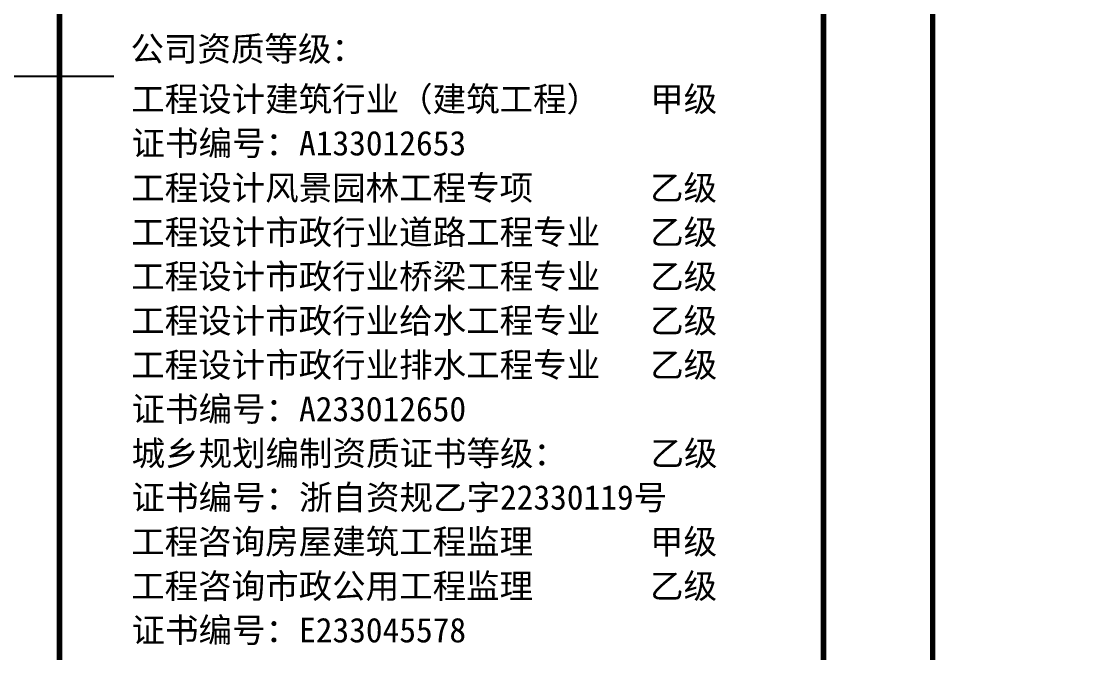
# Model space of a CAD drawing. Extents: x 497777 to 784122, y -229332 to 980813.
# Drawn here: x 573552 to 583358, y 569679 to 575459 of the extents above; entities that cross this region are included whole.
import ezdxf
from ezdxf.enums import TextEntityAlignment as Align

# ---------------------------------------------------------------- set-up
doc = ezdxf.new("R2010")
doc.units = 0
doc.header["$LTSCALE"] = 1000
doc.header["$MEASUREMENT"] = 0
for name, color, linetype in [('0-cxFrame', 155, 'Continuous'), ('S-DIM', 81, 'Continuous'), ('S-TK', 165, 'Continuous')]:
    doc.layers.add(name, color=color, linetype=linetype)
doc.styles.add('cx_biaoti', font='')
doc.styles.add('cx_tuqian1', font='')
doc.styles.add('SS1', font='tj-romans1.shx', dxfattribs={"width": 0.7, "bigfont": 'tj-hztxt1.shx'})
doc.styles.add('黑体', font='simhei.ttf', dxfattribs={"height": 12})
doc.styles.get('cx_biaoti').set_extended_font_data('SimSun')
doc.styles.get('cx_tuqian1').set_extended_font_data('SimSun')
doc.dimstyles.new('S-25-100A', dxfattribs={"dimscale": 100, "dimtxt": 3, "dimasz": 2, "dimexe": 2, "dimexo": 2, "dimgap": 0.8, "dimtad": 1, "dimdec": 0, "dimlfac": 0.25, "dimzin": 0, "dimdsep": 46, "dimtxsty": 'SS1', "dimblk1": 'TT', "dimblk2": 'TT', "dimsah": 1, "dimcen": 1, "dimclrd": 256, "dimclre": 256, "dimclrt": 256, "dimadec": 0, "dimazin": 0, "dimtfac": 1, "dimtdec": 0, "dimtix": 1, "dimtmove": 2, "dimatfit": 0, "dimldrblk": 'TT', "dimfxl": 2, "dimtolj": 1, "dimtzin": 0, "dimarcsym": 0})

# ---------------------------------------------------------------- blocks, each defined once
blk = doc.blocks.new('TT')
blk.add_line((-0.969, 0), (0.969, 0))
at = {"const_width": 0.45}
blk.add_lwpolyline([(-0.442, -0.442), (0.442, 0.442)], dxfattribs=at)
blk = doc.blocks.new('*D190')
at = {"layer": 'Defpoints', "color": 0, "transparency": 16777216}
for p in [(510905.6, 638017.2), (511945.9, 636672.7), (512585.6, 636337.2), (509785.6, 636257.2), (516785.6, 636257.2)]:
    blk.add_point(p, dxfattribs=at)
at = {"layer": 'S-DIM', "lineweight": -2, "transparency": 16777216}
blk.add_arc((512665.6, 636257.2), 831, 148.82369, 166.17631, dxfattribs=at)
at = {"layer": 'S-DIM', "lineweight": -2, "transparency": 16777216, "xscale": 200, "yscale": 200, "zscale": 200}
for p, rotation in [((512078, 636844.8), 51.91184269532635), ((511834.6, 636257.2), 263.0881573046743)]:
    blk.add_blockref('TT', p, dxfattribs=dict(at, rotation=rotation))
blk = doc.blocks.new('zjcx_TT(Dragon)')
at = {"layer": '0-cxFrame', "const_width": 30}
blk.add_lwpolyline([(-7000, -10200.2), (0, -10200.2), (0, 0), (-7000, 0)], close=True, dxfattribs=at)
at = {"color": 7, "style": 'cx_biaoti'}
for s, p in [('公司资质等级：', (-6350, -4700)), ('工程设计建筑行业（建筑工程）   甲级', (-6343.7, -5159.7)), ('证书编号：A133012653', (-6339.9, -5563.5)), ('工程设计风景园林工程专项       乙级', (-6343.7, -5972.3)), ('工程设计市政行业道路工程专业   乙级', (-6343.7, -6378.5)), ('工程设计市政行业桥梁工程专业   乙级', (-6343.7, -6783.5)), ('工程设计市政行业给水工程专业   乙级', (-6343.7, -7188.5)), ('工程设计市政行业排水工程专业   乙级', (-6343.7, -7593.5)), ('证书编号：A233012650', (-6339.9, -7997.3)), ('城乡规划编制资质证书等级：     乙级', (-6339.9, -8403.5)), ('证书编号：浙自资规乙字22330119号', (-6339.9, -8807.3)), ('工程咨询房屋建筑工程监理       甲级', (-6343.7, -9212.3)), ('工程咨询市政公用工程监理       乙级', (-6343.7, -9618.5)), ('证书编号：E233045578', (-6339.9, -10022.3))]:
    blk.add_text(s, height=225, dxfattribs=at).set_placement(p)
blk = doc.blocks.new('zjcx_T1(Dragon)')
at = {"layer": '0-cxFrame', "const_width": 50}
blk.add_lwpolyline([(-7000, 0), (0, 0), (0, 57400), (-7000, 57400)], close=True, dxfattribs=at)
at = {"layer": '0-cxFrame'}
blk.add_blockref('zjcx_TT(Dragon)', (0, 57400), dxfattribs=at)
blk = doc.blocks.new('TK22.A1 L(Dragon)')
at = {"layer": '0-cxFrame', "color": 7, "const_width": 0.5}
blk.add_lwpolyline([(0, 0), (-841, 0), (-841, 594), (0, 594)], close=True, dxfattribs=at)
at = {"layer": '0-cxFrame', "const_width": 0.5}
for points in [[(-80, 10), (-821, 10), (-821, 584), (-80, 584)], [(-10, 10), (-80, 10), (-80, 584), (-10, 584)]]:
    blk.add_lwpolyline(points, close=True, dxfattribs=at)
at = {"layer": '0-cxFrame', "xscale": 0.01, "yscale": 0.01, "zscale": 0.01}
blk.add_blockref('zjcx_T1(Dragon)', (-10, 10), dxfattribs=at)
at = {"style": '黑体', "flags": 4}
blk.add_attdef('图幅', text='', height=3.3, dxfattribs=at).set_placement((-40, 3), align=Align.RIGHT)
at = {"layer": 'Defpoints', "color": 6, "flags": 4}
for tag, height, style, p in [('tufu', 3.3, '黑体', (-12, 12)), ('dwfname', 4, 'cx_tuqian1', (-80, 3))]:
    blk.add_attdef(tag, text='', height=height, dxfattribs=dict(at, style=style)).set_placement(p, align=Align.RIGHT)

msp = doc.modelspace()

# ---------------------------------------------------------------- linework, layer by layer
at = {"layer": 'S-TK'}
msp.add_line((506801.7, 574956.2), (574399.4, 574956.2), dxfattribs=at)

# ---------------------------------------------------------------- block references
at = {"layer": '0-cxFrame', "xscale": 100, "yscale": 100, "zscale": 100}
msp.add_blockref('TK22.A1 L(Dragon)', (581901.7, 521395.1), dxfattribs=at)

# ---------------------------------------------------------------- dimensions: what is measured, and where the dimension line sits
at = {"layer": 'S-DIM'}
dim = msp.add_angular_dim_2l(base=(511945.9, 636672.7), line1=((509785.6, 636257.2), (516785.6, 636257.2)), line2=((510905.6, 638017.2), (512585.6, 636337.2)), text=' ', dimstyle='S-25-100A', dxfattribs=at)
dim.commit()
dim.dimension.update_dxf_attribs({"geometry": '*D190', "text_midpoint": (784122.1, -229332.3)})

doc.saveas('drawing.dxf')
